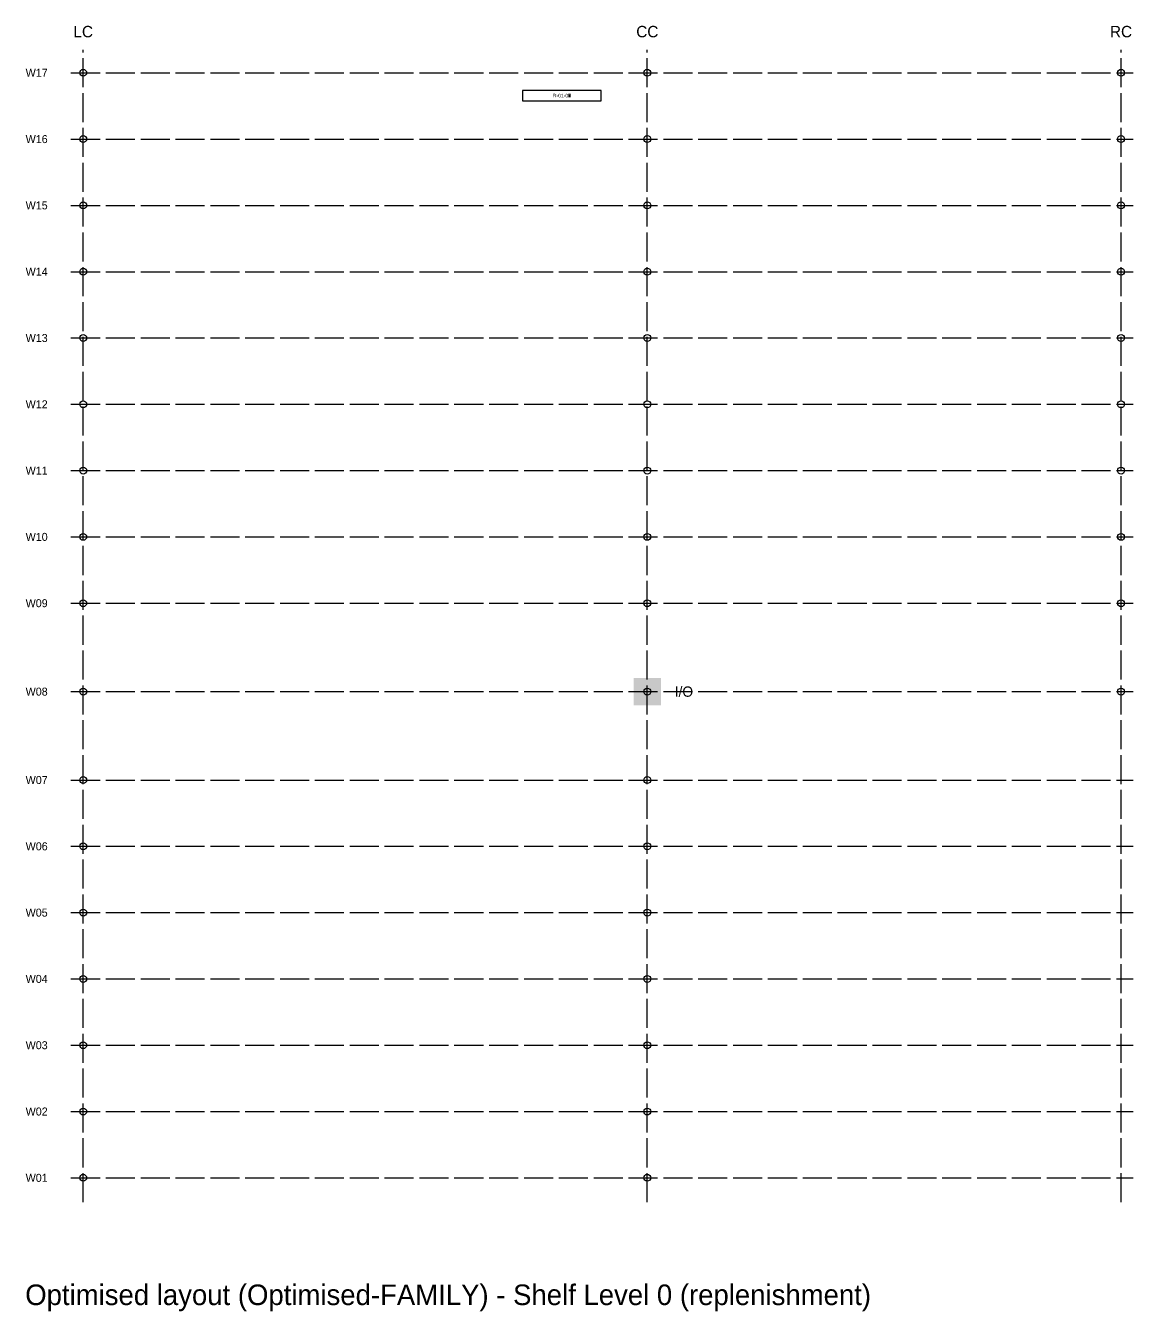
# Model space of a CAD drawing. Header units: metres. Extents: x 0 to 111, y -140 to 53.
# Drawn here: x 0 to 48.5, y -2.8 to 53.5 of the extents above; entities that cross this region are included whole.
import ezdxf
from ezdxf.enums import TextEntityAlignment as Align

# ---------------------------------------------------------------- set-up
doc = ezdxf.new("R2010")
doc.units = ezdxf.units.M
doc.linetypes.add('DASHED', pattern=[1.524, 1.27, -0.254])
for name, color, linetype in [('CROSS_AISLES', 4, 'Continuous'), ('IO_DEPOT', 3, 'Continuous'), ('LABELS', 7, 'Continuous'), ('RACK_L0', 7, 'Continuous'), ('SUPPORT_POINTS', 8, 'Continuous'), ('TITLE', 7, 'Continuous'), ('WALKWAYS', 8, 'Continuous')]:
    doc.layers.add(name, color=color, linetype=linetype)

msp = doc.modelspace()

# ---------------------------------------------------------------- hatches: boundary and pattern name
at = {"layer": 'IO_DEPOT'}
msp.add_hatch(color=3, dxfattribs=at).paths.add_polyline_path([(26.604, 23.732), (27.804, 23.732), (27.804, 24.932), (26.604, 24.932)])

# ---------------------------------------------------------------- linework, layer by layer
at = {"layer": 'CROSS_AISLES', "linetype": 'DASHED'}
for p, q in [((2.536, 2), (2.536, 52.4)), ((27.204, 2), (27.204, 52.4)), ((47.92, 2), (47.92, 52.4))]:
    msp.add_line(p, q, dxfattribs=at)
at = {"layer": 'RACK_L0'}
msp.add_lwpolyline([(21.751, 50.174), (25.191, 50.174), (25.191, 50.625), (21.751, 50.625)], close=True, dxfattribs=at)
msp.add_lwpolyline([(21.751, 50.174), (25.191, 50.174), (25.191, 50.625), (21.751, 50.625)], close=True, dxfattribs=at)
msp.add_lwpolyline([(21.751, 50.174), (25.191, 50.174), (25.191, 50.625), (21.751, 50.625)], close=True, dxfattribs=at)
msp.add_lwpolyline([(21.751, 50.174), (25.191, 50.174), (25.191, 50.625), (21.751, 50.625)], close=True, dxfattribs=at)
msp.add_lwpolyline([(21.751, 50.174), (25.191, 50.174), (25.191, 50.625), (21.751, 50.625)], close=True, dxfattribs=at)
msp.add_lwpolyline([(21.751, 50.174), (25.191, 50.174), (25.191, 50.625), (21.751, 50.625)], close=True, dxfattribs=at)
msp.add_lwpolyline([(21.751, 50.174), (25.191, 50.174), (25.191, 50.625), (21.751, 50.625)], close=True, dxfattribs=at)
msp.add_lwpolyline([(21.751, 50.174), (25.191, 50.174), (25.191, 50.625), (21.751, 50.625)], close=True, dxfattribs=at)
msp.add_lwpolyline([(21.751, 50.174), (25.191, 50.174), (25.191, 50.625), (21.751, 50.625)], close=True, dxfattribs=at)
at = {"layer": 'SUPPORT_POINTS'}
for centre in [(2.536, 51.399), (27.204, 51.399), (47.92, 51.399), (2.536, 48.499), (27.204, 48.499), (47.92, 48.499), (2.536, 45.599), (27.204, 45.599), (47.92, 45.599), (2.536, 42.699), (27.204, 42.699), (47.92, 42.699), (2.536, 39.799), (27.204, 39.799), (47.92, 39.799), (2.536, 36.899), (27.204, 36.899), (47.92, 36.899), (2.536, 33.999), (27.204, 33.999), (47.92, 33.999), (2.536, 31.099), (27.204, 31.099), (47.92, 31.099), (2.536, 28.199), (27.204, 28.199), (47.92, 28.199), (2.536, 24.332), (27.204, 24.332), (47.92, 24.332), (2.536, 20.466), (27.204, 20.466), (2.536, 17.566), (27.204, 17.566), (2.536, 14.666), (27.204, 14.666), (2.536, 11.766), (27.204, 11.766), (2.536, 8.866), (27.204, 8.866), (2.536, 5.966), (27.204, 5.966), (2.536, 3.066), (27.204, 3.066)]:
    msp.add_circle(centre, 0.15, dxfattribs=at)
at = {"layer": 'WALKWAYS', "linetype": 'DASHED'}
for p, q in [((2, 51.399), (48.456, 51.399)), ((2, 48.499), (48.456, 48.499)), ((2, 45.599), (48.456, 45.599)), ((2, 42.699), (48.456, 42.699)), ((2, 39.799), (48.456, 39.799)), ((2, 36.899), (48.456, 36.899)), ((2, 33.999), (48.456, 33.999)), ((2, 31.099), (48.456, 31.099)), ((2, 28.199), (48.456, 28.199)), ((2, 24.332), (48.456, 24.332)), ((2, 20.466), (48.456, 20.466)), ((2, 17.566), (48.456, 17.566)), ((2, 14.666), (48.456, 14.666)), ((2, 11.766), (48.456, 11.766)), ((2, 8.866), (48.456, 8.866)), ((2, 5.966), (48.456, 5.966)), ((2, 3.066), (48.456, 3.066))]:
    msp.add_line(p, q, dxfattribs=at)

# ---------------------------------------------------------------- texts
at = {"layer": 'CROSS_AISLES'}
for s, p in [('LC', (2.536, 53.2)), ('CC', (27.204, 53.2)), ('RC', (47.92, 53.2))]:
    msp.add_text(s, height=0.5, dxfattribs=at).set_placement(p, align=Align.MIDDLE_CENTER)
at = {"layer": 'IO_DEPOT'}
msp.add_text('I/O', height=0.45, dxfattribs=at).set_placement((28.404, 24.332), align=Align.MIDDLE_LEFT)
at = {"layer": 'LABELS'}
for s in ['R-01-01', 'R-01-02', 'R-01-03', 'R-01-04', 'R-01-05', 'R-01-06', 'R-01-07', 'R-01-08', 'R-01-09']:
    msp.add_text(s, height=0.1579, dxfattribs=at).set_placement((23.471, 50.4), align=Align.MIDDLE_CENTER)
at = {"layer": 'TITLE'}
msp.add_text('Optimised layout (Optimised-FAMILY) - Shelf Level 0 (replenishment)', height=0.9, dxfattribs=at).set_placement((0, -2.5))
at = {"layer": 'WALKWAYS'}
for s, p in [('W17', (0.5, 51.399)), ('W16', (0.5, 48.499)), ('W15', (0.5, 45.599)), ('W14', (0.5, 42.699)), ('W13', (0.5, 39.799)), ('W12', (0.5, 36.899)), ('W11', (0.5, 33.999)), ('W10', (0.5, 31.099)), ('W09', (0.5, 28.199)), ('W08', (0.5, 24.332)), ('W07', (0.5, 20.466)), ('W06', (0.5, 17.566)), ('W05', (0.5, 14.666)), ('W04', (0.5, 11.766)), ('W03', (0.5, 8.866)), ('W02', (0.5, 5.966)), ('W01', (0.5, 3.066))]:
    msp.add_text(s, height=0.35, dxfattribs=at).set_placement(p, align=Align.MIDDLE_CENTER)

doc.saveas('drawing.dxf')
